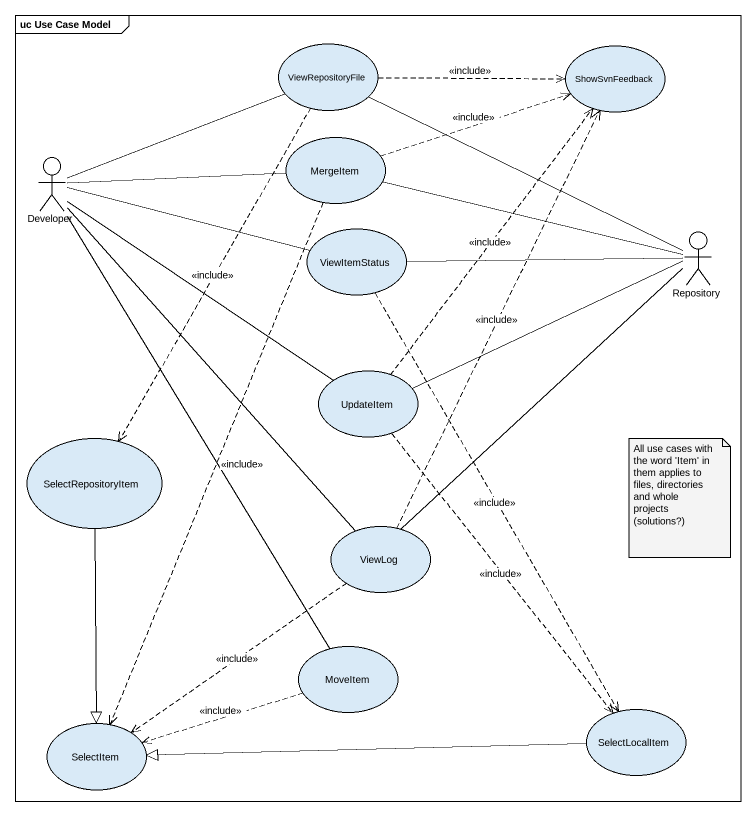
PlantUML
@startuml
mainframe uc Use Case Model
usecase ViewRepositoryFile
usecase ShowSvnFeedback
usecase MergeItem
actor Developer
usecase ViewItemStatus
actor Repository
usecase UpdateItem
usecase SelectRepositoryItem
usecase ViewLog
usecase MoveItem
usecase SelectItem
usecase SelectLocalItem
ViewRepositoryFile .right.> ShowSvnFeedback : <<include>>
ViewRepositoryFile -right- Repository
ViewRepositoryFile ..> SelectRepositoryItem : <<include>>
MergeItem .right.> ShowSvnFeedback : <<include>>
MergeItem -right- Repository
MergeItem ..> SelectItem : <<include>>
Developer -right- ViewRepositoryFile
Developer -right- MergeItem
Developer -right- ViewItemStatus
Developer -- UpdateItem
Developer -- ViewLog
Developer -- MoveItem
ViewItemStatus -right- Repository
ViewItemStatus ..> SelectLocalItem : <<include>>
UpdateItem .up.> ShowSvnFeedback : <<include>>
UpdateItem -right- Repository
UpdateItem ..> SelectLocalItem : <<include>>
SelectRepositoryItem --|> SelectItem
ViewLog .up.> ShowSvnFeedback : <<include>>
ViewLog -up- Repository
ViewLog ..> SelectItem : <<include>>
MoveItem .left.> SelectItem : <<include>>
SelectLocalItem -left-|> SelectItem
note as N1
  All use cases with the word 'Item' in them applies to files, directories and whole projects (solutions?)
end note
@enduml
